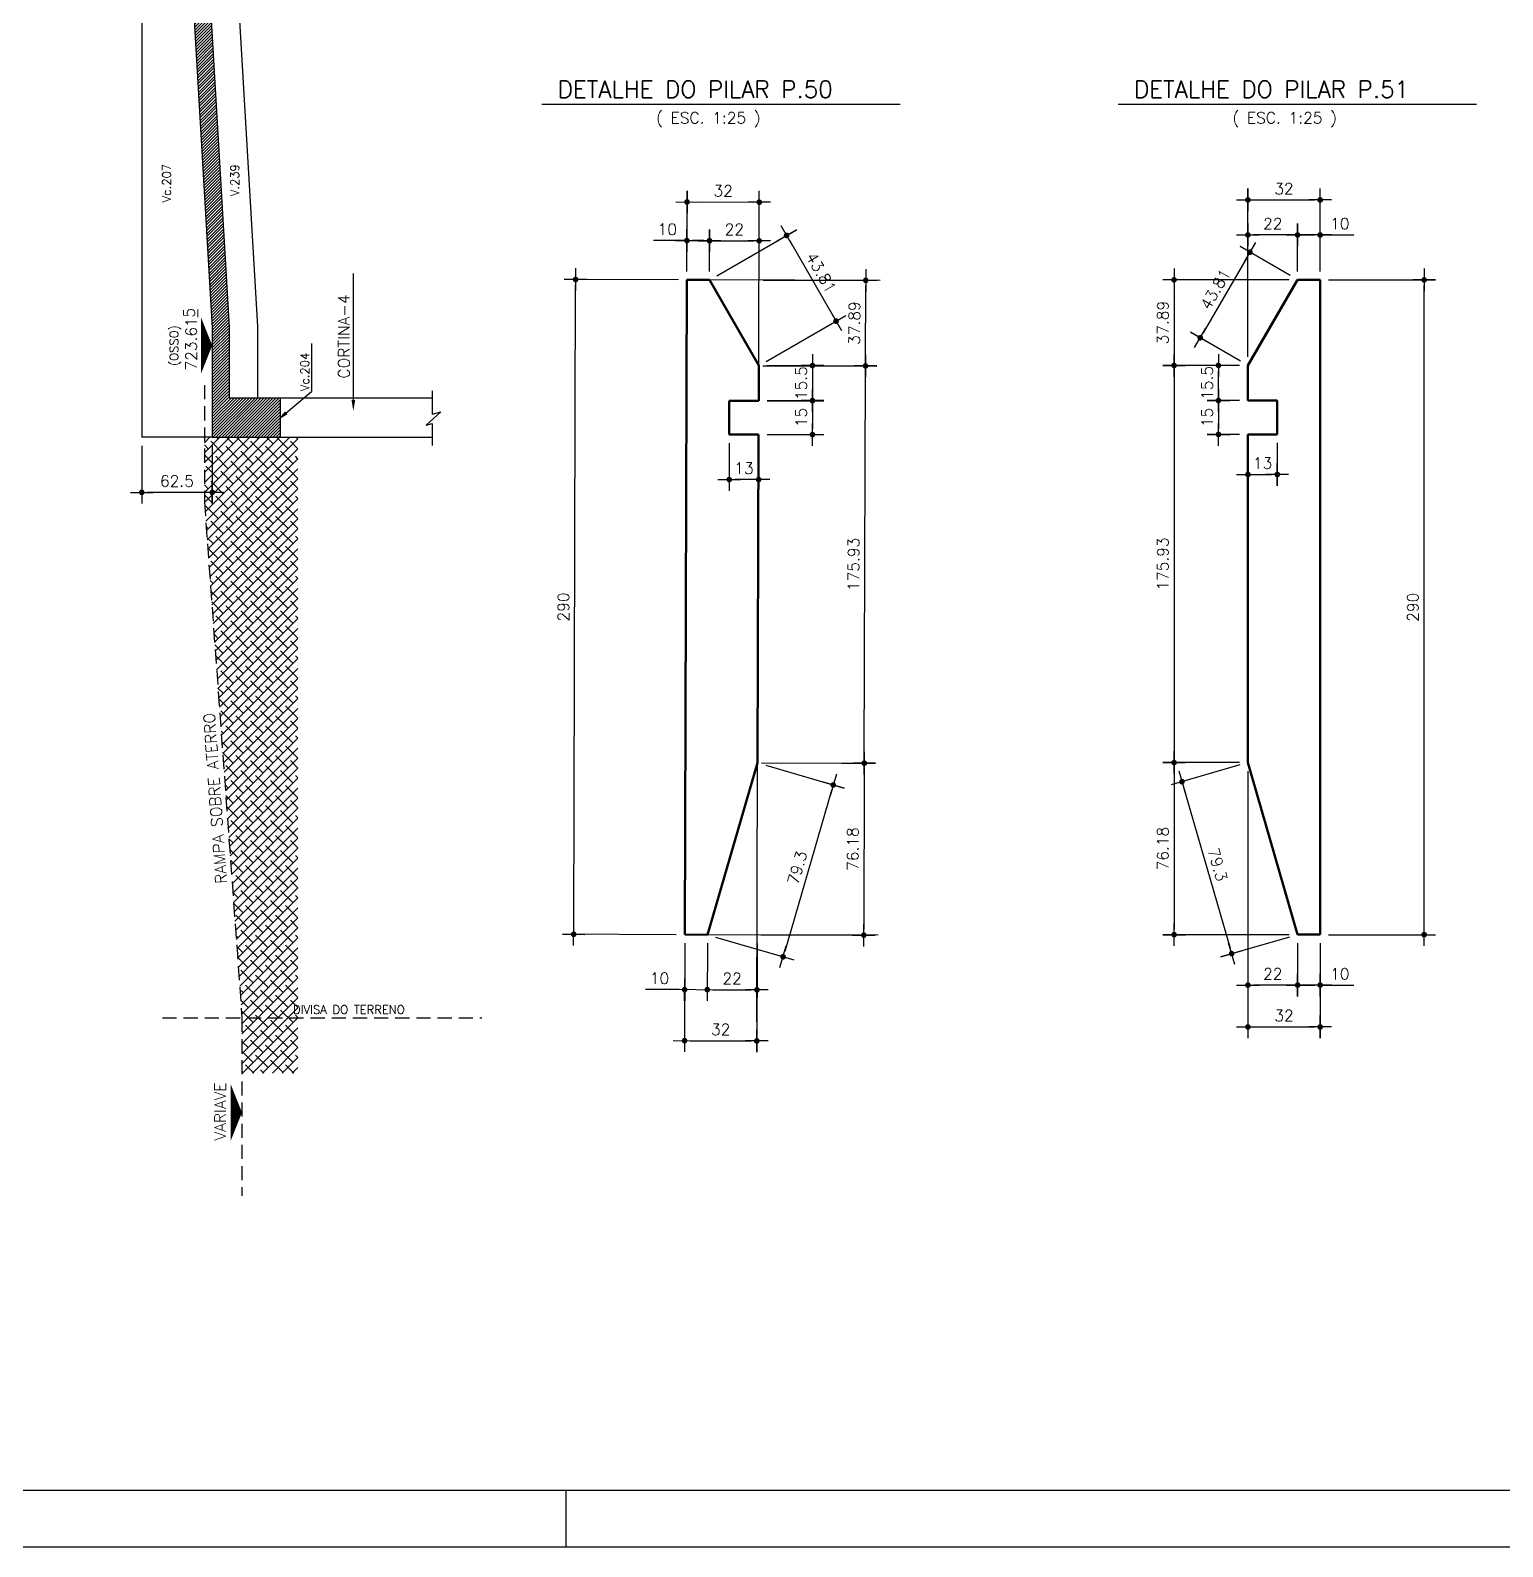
# Model space of a CAD drawing. Header units: inches. Extents: x 0 to 5940, y 0 to 4205.
# Drawn here: x 3616 to 4920, y 0 to 1343 of the extents above; entities that cross this region are included whole.
import ezdxf
from ezdxf.enums import TextEntityAlignment as Align

# ---------------------------------------------------------------- set-up
doc = ezdxf.new("R2010")
doc.units = ezdxf.units.IN
doc.header["$LTSCALE"] = 50
doc.header["$MEASUREMENT"] = 0
doc.linetypes.add('HIDDEN', pattern=[0.375, 0.25, -0.125])
for name, color, linetype in [('CORTES', 2, 'Continuous'), ('COTA', 6, 'Continuous'), ('FOLHA', 7, 'Continuous'), ('NIVEL', 3, 'Continuous'), ('P-N', 5, 'Continuous'), ('TEXTO', 3, 'Continuous')]:
    doc.layers.add(name, color=color, linetype=linetype)
doc.styles.add('ROMANS', font='romans.shx')
doc.dimstyles.new('COTA_25', dxfattribs={"dimscale": 5, "dimtxt": 2, "dimasz": 1, "dimexe": 2, "dimexo": 1.5, "dimgap": 1, "dimtad": 1, "dimlfac": 0.5, "dimzin": 12, "dimdsep": 46, "dimtxsty": 'ROMANS', "dimblk1": 'COTA', "dimblk2": 'COTA', "dimsah": 1, "dimcen": -4, "dimdle": 1.5, "dimclrd": 6, "dimclre": 6, "dimclrt": 3, "dimadec": 0, "dimazin": 0, "dimtfac": 1, "dimtofl": 0, "dimtmove": 0, "dimatfit": 3, "dimldrblk": 'COTA', "dimfxl": 1, "dimtolj": 1, "dimtzin": 12, "dimarcsym": 0})
doc.dimstyles.new('COTA_50', dxfattribs={"dimscale": 5, "dimtxt": 2, "dimasz": 1, "dimexe": 2, "dimexo": 1.5, "dimgap": 1, "dimtad": 1, "dimzin": 12, "dimdsep": 46, "dimtxsty": 'ROMANS', "dimblk1": 'COTA', "dimblk2": 'COTA', "dimsah": 1, "dimcen": -4, "dimdle": 1.5, "dimclrd": 6, "dimclre": 6, "dimclrt": 3, "dimadec": 0, "dimazin": 0, "dimtfac": 1, "dimtofl": 0, "dimtmove": 0, "dimatfit": 3, "dimldrblk": 'COTA', "dimfxl": 1, "dimtolj": 1, "dimtzin": 12, "dimarcsym": 0})

# ---------------------------------------------------------------- blocks, each defined once
blk = doc.blocks.new('COTA')
at = {"layer": 'COTA'}
for p, q in [((2, 0), (-2, 0)), ((0, -2), (0, 2))]:
    blk.add_line(p, q, dxfattribs=at)
at = {"layer": 'COTA', "const_width": 0.5}
blk.add_lwpolyline([(-0.25, 0, 1), (0.25, 0, 1)], format="xyb", close=True, dxfattribs=at)
blk = doc.blocks.new('*D329')
at = {"layer": 'COTA', "color": 6, "lineweight": -2, "transparency": 16777216}
for p, q in [((3714.2, 975.2), (3714.2, 923.9)), ((3776.7, 975.2), (3776.7, 923.9)), ((3771.7, 933.9), (3719.2, 933.9))]:
    blk.add_line(p, q, dxfattribs=at)
at = {"layer": 'Defpoints', "color": 0, "transparency": 16777216}
for p in [(3714.2, 982.7), (3776.7, 982.7), (3714.2, 933.9)]:
    blk.add_point(p, dxfattribs=at)
at = {"layer": 'COTA', "color": 6, "lineweight": -2, "transparency": 16777216, "xscale": 5, "yscale": 5, "zscale": 5, "rotation": 180}
blk.add_blockref('COTA', (3714.2, 933.9), dxfattribs=at)
at = {"layer": 'COTA', "color": 6, "lineweight": -2, "transparency": 16777216, "xscale": 5, "yscale": 5, "zscale": 5}
blk.add_blockref('COTA', (3776.7, 933.9), dxfattribs=at)
at = {"layer": 'COTA', "color": 3, "transparency": 16777216, "insert": (3745.4, 943.9), "char_height": 10, "attachment_point": 5, "style": 'ROMANS'}
blk.add_mtext('\\A1;62.5', dxfattribs=at)
blk = doc.blocks.new('*D375')
at = {"layer": 'COTA', "color": 6, "lineweight": -2, "transparency": 16777216}
for p, q in [((4197, 1129.6), (4197.2, 1201.1)), ((4261, 1129.4), (4261.2, 1200.9)), ((4202.2, 1191.1), (4256.2, 1190.9))]:
    blk.add_line(p, q, dxfattribs=at)
at = {"layer": 'Defpoints', "color": 0, "transparency": 16777216}
for p in [(4261.2, 1190.9), (4197, 1122.1), (4261, 1121.9)]:
    blk.add_point(p, dxfattribs=at)
at = {"layer": 'COTA', "color": 6, "lineweight": -2, "transparency": 16777216, "xscale": 5, "yscale": 5, "zscale": 5}
for p, rotation in [((4197.2, 1191.1), 179.8305630219513), ((4261.2, 1190.9), 359.8305630219512)]:
    blk.add_blockref('COTA', p, dxfattribs=dict(at, rotation=rotation))
at = {"layer": 'COTA', "color": 3, "transparency": 16777216, "insert": (4229.2, 1201), "char_height": 10, "attachment_point": 5, "rotation": 359.8306, "style": 'ROMANS'}
blk.add_mtext('\\A1;32', dxfattribs=at)
blk = doc.blocks.new('*D376')
at = {"layer": 'COTA', "color": 6, "lineweight": -2, "transparency": 16777216}
for p, q in [((4197.1, 1156.9), (4167.4, 1157)), ((4197, 1129.6), (4197.1, 1166.9)), ((4212.1, 1156.9), (4202.1, 1156.9)), ((4217, 1129.6), (4217.1, 1166.8))]:
    blk.add_line(p, q, dxfattribs=at)
at = {"layer": 'Defpoints', "color": 0, "transparency": 16777216}
for p in [(4197.1, 1156.9), (4197, 1122.1), (4217, 1122.1)]:
    blk.add_point(p, dxfattribs=at)
at = {"layer": 'COTA', "color": 6, "lineweight": -2, "transparency": 16777216, "xscale": 5, "yscale": 5, "zscale": 5}
for p, rotation in [((4197.1, 1156.9), 179.8305630219509), ((4217.1, 1156.8), 359.8305630219509)]:
    blk.add_blockref('COTA', p, dxfattribs=dict(at, rotation=rotation))
at = {"layer": 'COTA', "color": 3, "transparency": 16777216, "insert": (4179.7, 1166.9), "char_height": 10, "attachment_point": 5, "rotation": 359.8306, "style": 'ROMANS'}
blk.add_mtext('\\A1;10', dxfattribs=at)
blk = doc.blocks.new('*D377')
at = {"layer": 'COTA', "color": 6, "lineweight": -2, "transparency": 16777216}
for p, q in [((4217, 1151.4), (4217.1, 1166.8)), ((4222.1, 1156.8), (4256.1, 1156.7)), ((4261, 1151.3), (4261.1, 1166.7))]:
    blk.add_line(p, q, dxfattribs=at)
at = {"layer": 'Defpoints', "color": 0, "transparency": 16777216}
for p in [(4261.1, 1156.7), (4217, 1143.9), (4261, 1143.8)]:
    blk.add_point(p, dxfattribs=at)
at = {"layer": 'COTA', "color": 6, "lineweight": -2, "transparency": 16777216, "xscale": 5, "yscale": 5, "zscale": 5}
for p, rotation in [((4217.1, 1156.8), 179.8305630219514), ((4261.1, 1156.7), 359.8305630219514)]:
    blk.add_blockref('COTA', p, dxfattribs=dict(at, rotation=rotation))
at = {"layer": 'COTA', "color": 3, "transparency": 16777216, "insert": (4239.1, 1166.8), "char_height": 10, "attachment_point": 5, "rotation": 359.8306, "style": 'ROMANS'}
blk.add_mtext('\\A1;22', dxfattribs=at)
blk = doc.blocks.new('*D378')
at = {"layer": 'COTA', "color": 6, "lineweight": -2, "transparency": 16777216}
for p, q in [((4195.2, 534.6), (4194.9, 438.2)), ((4259.2, 534.4), (4258.9, 438)), ((4200, 448.2), (4254, 448))]:
    blk.add_line(p, q, dxfattribs=at)
at = {"layer": 'Defpoints', "color": 0, "transparency": 16777216}
for p in [(4195.2, 542.1), (4259.2, 541.9), (4259, 448)]:
    blk.add_point(p, dxfattribs=at)
at = {"layer": 'COTA', "color": 6, "lineweight": -2, "transparency": 16777216, "xscale": 5, "yscale": 5, "zscale": 5}
for p, rotation in [((4195, 448.2), 179.8305630219519), ((4259, 448), 359.8305630219519)]:
    blk.add_blockref('COTA', p, dxfattribs=dict(at, rotation=rotation))
at = {"layer": 'COTA', "color": 3, "transparency": 16777216, "insert": (4227, 458.1), "char_height": 10, "attachment_point": 5, "rotation": 359.8306, "style": 'ROMANS'}
blk.add_mtext('\\A1;32', dxfattribs=at)
blk = doc.blocks.new('*D379')
at = {"layer": 'COTA', "color": 6, "lineweight": -2, "transparency": 16777216}
for p, q in [((4195.2, 534.6), (4195.1, 483.4)), ((4215.2, 534.6), (4215.1, 483.4)), ((4190.1, 493.4), (4160.4, 493.5)), ((4220.1, 493.3), (4225.1, 493.3))]:
    blk.add_line(p, q, dxfattribs=at)
at = {"layer": 'Defpoints', "color": 0, "transparency": 16777216}
for p in [(4195.2, 542.1), (4215.2, 542.1), (4195.1, 493.4)]:
    blk.add_point(p, dxfattribs=at)
at = {"layer": 'COTA', "color": 6, "lineweight": -2, "transparency": 16777216, "xscale": 5, "yscale": 5, "zscale": 5}
for p, rotation in [((4195.1, 493.4), 359.8305630219518), ((4215.1, 493.4), 179.8305630219518)]:
    blk.add_blockref('COTA', p, dxfattribs=dict(at, rotation=rotation))
at = {"layer": 'COTA', "color": 3, "transparency": 16777216, "insert": (4172.8, 503.5), "char_height": 10, "attachment_point": 5, "rotation": 359.8306, "style": 'ROMANS'}
blk.add_mtext('\\A1;10', dxfattribs=at)
blk = doc.blocks.new('*D380')
at = {"layer": 'COTA', "color": 6, "lineweight": -2, "transparency": 16777216}
for p, q in [((4215.1, 498.9), (4215.1, 483.4)), ((4259.1, 498.8), (4259.1, 483.2)), ((4220.1, 493.3), (4254.1, 493.2))]:
    blk.add_line(p, q, dxfattribs=at)
at = {"layer": 'Defpoints', "color": 0, "transparency": 16777216}
for p in [(4215.1, 506.4), (4259.1, 506.3), (4259.1, 493.2)]:
    blk.add_point(p, dxfattribs=at)
at = {"layer": 'COTA', "color": 6, "lineweight": -2, "transparency": 16777216, "xscale": 5, "yscale": 5, "zscale": 5}
for p, rotation in [((4215.1, 493.4), 179.8305630219519), ((4259.1, 493.2), 359.8305630219519)]:
    blk.add_blockref('COTA', p, dxfattribs=dict(at, rotation=rotation))
at = {"layer": 'COTA', "color": 3, "transparency": 16777216, "insert": (4237.1, 503.3), "char_height": 10, "attachment_point": 5, "rotation": 359.8306, "style": 'ROMANS'}
blk.add_mtext('\\A1;22', dxfattribs=at)
blk = doc.blocks.new('*D381')
at = {"layer": 'COTA', "color": 6, "lineweight": -2, "transparency": 16777216}
for p, q in [((4189.5, 1122.1), (4088.5, 1122.4)), ((4096.8, 547.4), (4098.5, 1117.4)), ((4187.7, 542.1), (4086.8, 542.4))]:
    blk.add_line(p, q, dxfattribs=at)
at = {"layer": 'Defpoints', "color": 0, "transparency": 16777216}
for p in [(4098.5, 1122.4), (4197, 1122.1), (4195.2, 542.1)]:
    blk.add_point(p, dxfattribs=at)
at = {"layer": 'COTA', "color": 6, "lineweight": -2, "transparency": 16777216, "xscale": 5, "yscale": 5, "zscale": 5}
for p, rotation in [((4098.5, 1122.4), 89.8305630219591), ((4096.8, 542.4), 269.8305630219591)]:
    blk.add_blockref('COTA', p, dxfattribs=dict(at, rotation=rotation))
at = {"layer": 'COTA', "color": 3, "transparency": 16777216, "insert": (4087.7, 832.4), "char_height": 10, "attachment_point": 5, "rotation": 89.8306, "style": 'ROMANS'}
blk.add_mtext('\\A1;290', dxfattribs=at)
blk = doc.blocks.new('*D382')
at = {"layer": 'COTA', "color": 6, "lineweight": -2, "transparency": 16777216}
for p, q in [((4264.5, 1121.9), (4365.5, 1121.7)), ((4355.3, 1050.9), (4355.5, 1116.7)), ((4264.3, 1046.1), (4365.3, 1045.9))]:
    blk.add_line(p, q, dxfattribs=at)
at = {"layer": 'Defpoints', "color": 0, "transparency": 16777216}
for p in [(4257, 1121.9), (4355.5, 1121.7), (4256.8, 1046.2)]:
    blk.add_point(p, dxfattribs=at)
at = {"layer": 'COTA', "color": 6, "lineweight": -2, "transparency": 16777216, "xscale": 5, "yscale": 5, "zscale": 5}
for p, rotation in [((4355.5, 1121.7), 89.8459902828827), ((4355.3, 1045.9), 269.8459902828827)]:
    blk.add_blockref('COTA', p, dxfattribs=dict(at, rotation=rotation))
at = {"layer": 'COTA', "color": 3, "transparency": 16777216, "insert": (4345.4, 1083.8), "char_height": 10, "attachment_point": 5, "rotation": 89.846, "style": 'ROMANS'}
blk.add_mtext('\\A1;37.89', dxfattribs=at)
blk = doc.blocks.new('*D383')
at = {"layer": 'COTA', "color": 6, "lineweight": -2, "transparency": 16777216}
for p, q in [((4263.2, 694.3), (4364.2, 694)), ((4354.2, 689), (4353.8, 546.7)), ((4262.7, 541.9), (4363.8, 541.7))]:
    blk.add_line(p, q, dxfattribs=at)
at = {"layer": 'Defpoints', "color": 0, "transparency": 16777216}
for p in [(4255.7, 694.3), (4255.2, 541.9), (4353.8, 541.7)]:
    blk.add_point(p, dxfattribs=at)
at = {"layer": 'COTA', "color": 6, "lineweight": -2, "transparency": 16777216, "xscale": 5, "yscale": 5, "zscale": 5}
for p, rotation in [((4354.2, 694), 89.8459542832328), ((4353.8, 541.7), 269.8459542832328)]:
    blk.add_blockref('COTA', p, dxfattribs=dict(at, rotation=rotation))
at = {"layer": 'COTA', "color": 3, "transparency": 16777216, "insert": (4344, 617.9), "char_height": 10, "attachment_point": 5, "rotation": 89.846, "style": 'ROMANS'}
blk.add_mtext('\\A1;76.18', dxfattribs=at)
blk = doc.blocks.new('*D384')
at = {"layer": 'COTA', "color": 6, "lineweight": -2, "transparency": 16777216}
for p, q in [((4335.5, 1045.9), (4365.3, 1045.8)), ((4354.2, 699), (4355.3, 1040.9)), ((4334.4, 694.1), (4364.2, 694))]:
    blk.add_line(p, q, dxfattribs=at)
at = {"layer": 'Defpoints', "color": 0, "transparency": 16777216}
for p in [(4328, 1046), (4355.3, 1045.9), (4326.9, 694.1)]:
    blk.add_point(p, dxfattribs=at)
at = {"layer": 'COTA', "color": 6, "lineweight": -2, "transparency": 16777216, "xscale": 5, "yscale": 5, "zscale": 5}
for p, rotation in [((4355.3, 1045.9), 89.8235035038886), ((4354.2, 694), 269.8235035038886)]:
    blk.add_blockref('COTA', p, dxfattribs=dict(at, rotation=rotation))
at = {"layer": 'COTA', "color": 3, "transparency": 16777216, "insert": (4344.7, 870), "char_height": 10, "attachment_point": 5, "rotation": 89.8235, "style": 'ROMANS'}
blk.add_mtext('\\A1;175.93', dxfattribs=at)
blk = doc.blocks.new('*D385')
at = {"layer": 'COTA', "color": 6, "lineweight": -2, "transparency": 16777216}
for p, q in [((4223.5, 1125.8), (4294.1, 1166.5)), ((4287.9, 1157.2), (4326.7, 1090)), ((4267.2, 1049.9), (4337.9, 1090.6))]:
    blk.add_line(p, q, dxfattribs=at)
at = {"layer": 'Defpoints', "color": 0, "transparency": 16777216}
for p in [(4217, 1122.1), (4329.2, 1085.6), (4260.7, 1046.2)]:
    blk.add_point(p, dxfattribs=at)
at = {"layer": 'COTA', "color": 6, "lineweight": -2, "transparency": 16777216, "xscale": 5, "yscale": 5, "zscale": 5}
for p, rotation in [((4285.4, 1161.5), 119.971820822514), ((4329.2, 1085.6), 299.971820822514)]:
    blk.add_blockref('COTA', p, dxfattribs=dict(at, rotation=rotation))
at = {"layer": 'COTA', "color": 3, "transparency": 16777216, "insert": (4316, 1128.6), "char_height": 10, "attachment_point": 5, "rotation": 299.9718, "style": 'ROMANS'}
blk.add_mtext('\\A1;43.81', dxfattribs=at)
blk = doc.blocks.new('*D386')
at = {"layer": 'COTA', "color": 6, "lineweight": -2, "transparency": 16777216}
for p, q in [((4266.9, 692.2), (4336.3, 671.9)), ((4325.3, 669.9), (4283.7, 527.3)), ((4222.4, 540), (4291.9, 519.7))]:
    blk.add_line(p, q, dxfattribs=at)
at = {"layer": 'Defpoints', "color": 0, "transparency": 16777216}
for p in [(4259.7, 694.3), (4215.2, 542.1), (4282.3, 522.5)]:
    blk.add_point(p, dxfattribs=at)
at = {"layer": 'COTA', "color": 6, "lineweight": -2, "transparency": 16777216, "xscale": 5, "yscale": 5, "zscale": 5}
for p, rotation in [((4326.7, 674.7), 73.72339028964137), ((4282.3, 522.5), 253.7233902896414)]:
    blk.add_blockref('COTA', p, dxfattribs=dict(at, rotation=rotation))
at = {"layer": 'COTA', "color": 3, "transparency": 16777216, "insert": (4294.9, 601.4), "char_height": 10, "attachment_point": 5, "rotation": 73.7234, "style": 'ROMANS'}
blk.add_mtext('\\A1;79.3', dxfattribs=at)
blk = doc.blocks.new('*D387')
at = {"layer": 'COTA', "color": 6, "lineweight": -2, "transparency": 16777216}
for p, q in [((4234.6, 977.6), (4234.6, 935.2)), ((4260.6, 977.5), (4260.6, 935.2)), ((4255.6, 945.2), (4239.6, 945.2))]:
    blk.add_line(p, q, dxfattribs=at)
at = {"layer": 'Defpoints', "color": 0, "transparency": 16777216}
for p in [(4234.6, 985.1), (4260.6, 985), (4234.6, 945.2)]:
    blk.add_point(p, dxfattribs=at)
at = {"layer": 'COTA', "color": 6, "lineweight": -2, "transparency": 16777216, "xscale": 5, "yscale": 5, "zscale": 5, "rotation": 180}
blk.add_blockref('COTA', (4234.6, 945.2), dxfattribs=at)
at = {"layer": 'COTA', "color": 6, "lineweight": -2, "transparency": 16777216, "xscale": 5, "yscale": 5, "zscale": 5}
blk.add_blockref('COTA', (4260.6, 945.2), dxfattribs=at)
at = {"layer": 'COTA', "color": 3, "transparency": 16777216, "insert": (4247.6, 955.2), "char_height": 10, "attachment_point": 5, "style": 'ROMANS'}
blk.add_mtext('\\A1;13', dxfattribs=at)
blk = doc.blocks.new('*D388')
at = {"layer": 'COTA', "color": 6, "lineweight": -2, "transparency": 16777216}
for p, q in [((4268.2, 1046.2), (4318.3, 1046.2)), ((4308.3, 1041.2), (4308.3, 1020.1)), ((4268.1, 1015.1), (4318.3, 1015.1))]:
    blk.add_line(p, q, dxfattribs=at)
at = {"layer": 'Defpoints', "color": 0, "transparency": 16777216}
for p in [(4260.7, 1046.2), (4260.6, 1015.1), (4308.3, 1015.1)]:
    blk.add_point(p, dxfattribs=at)
at = {"layer": 'COTA', "color": 6, "lineweight": -2, "transparency": 16777216, "xscale": 5, "yscale": 5, "zscale": 5}
for p, rotation in [((4308.3, 1046.2), 90), ((4308.3, 1015.1), 270)]:
    blk.add_blockref('COTA', p, dxfattribs=dict(at, rotation=rotation))
at = {"layer": 'COTA', "color": 3, "transparency": 16777216, "insert": (4298.3, 1030.6), "char_height": 10, "attachment_point": 5, "rotation": 90, "style": 'ROMANS'}
blk.add_mtext('\\A1;15.5', dxfattribs=at)
blk = doc.blocks.new('*D389')
at = {"layer": 'COTA', "color": 6, "lineweight": -2, "transparency": 16777216}
for p, q in [((4268.1, 1015.2), (4318.3, 1015.2)), ((4308.3, 1010.2), (4308.3, 990.1)), ((4268.1, 985.1), (4318.3, 985.1))]:
    blk.add_line(p, q, dxfattribs=at)
at = {"layer": 'Defpoints', "color": 0, "transparency": 16777216}
for p in [(4260.6, 1015.2), (4260.6, 985.1), (4308.3, 985.1)]:
    blk.add_point(p, dxfattribs=at)
at = {"layer": 'COTA', "color": 6, "lineweight": -2, "transparency": 16777216, "xscale": 5, "yscale": 5, "zscale": 5}
for p, rotation in [((4308.3, 1015.2), 90), ((4308.3, 985.1), 270)]:
    blk.add_blockref('COTA', p, dxfattribs=dict(at, rotation=rotation))
at = {"layer": 'COTA', "color": 3, "transparency": 16777216, "insert": (4298.3, 1000.2), "char_height": 10, "attachment_point": 5, "rotation": 90, "style": 'ROMANS'}
blk.add_mtext('\\A1;15', dxfattribs=at)
blk = doc.blocks.new('*D390')
at = {"layer": 'COTA', "color": 6, "lineweight": -2, "transparency": 16777216}
for p, q in [((4694, 1053.8), (4694, 1202.9)), ((4758, 1129.6), (4758, 1202.9)), ((4699, 1192.9), (4753, 1192.9))]:
    blk.add_line(p, q, dxfattribs=at)
at = {"layer": 'Defpoints', "color": 0, "transparency": 16777216}
for p in [(4758, 1192.9), (4758, 1122.1), (4694, 1046.3)]:
    blk.add_point(p, dxfattribs=at)
at = {"layer": 'COTA', "color": 6, "lineweight": -2, "transparency": 16777216, "xscale": 5, "yscale": 5, "zscale": 5, "rotation": 180}
blk.add_blockref('COTA', (4694, 1192.9), dxfattribs=at)
at = {"layer": 'COTA', "color": 6, "lineweight": -2, "transparency": 16777216, "xscale": 5, "yscale": 5, "zscale": 5}
blk.add_blockref('COTA', (4758, 1192.9), dxfattribs=at)
at = {"layer": 'COTA', "color": 3, "transparency": 16777216, "insert": (4726, 1202.9), "char_height": 10, "attachment_point": 5, "style": 'ROMANS'}
blk.add_mtext('\\A1;32', dxfattribs=at)
blk = doc.blocks.new('*D391')
at = {"layer": 'COTA', "color": 6, "lineweight": -2, "transparency": 16777216}
for p, q in [((4738, 1129.6), (4738, 1171.9)), ((4758, 1129.6), (4758, 1171.9)), ((4743, 1161.9), (4753, 1161.9)), ((4758, 1161.9), (4787.7, 1161.9))]:
    blk.add_line(p, q, dxfattribs=at)
at = {"layer": 'Defpoints', "color": 0, "transparency": 16777216}
for p in [(4758, 1161.9), (4738, 1122.1), (4758, 1122.1)]:
    blk.add_point(p, dxfattribs=at)
at = {"layer": 'COTA', "color": 6, "lineweight": -2, "transparency": 16777216, "xscale": 5, "yscale": 5, "zscale": 5, "rotation": 180}
blk.add_blockref('COTA', (4738, 1161.9), dxfattribs=at)
at = {"layer": 'COTA', "color": 6, "lineweight": -2, "transparency": 16777216, "xscale": 5, "yscale": 5, "zscale": 5}
blk.add_blockref('COTA', (4758, 1161.9), dxfattribs=at)
at = {"layer": 'COTA', "color": 3, "transparency": 16777216, "insert": (4775.4, 1171.9), "char_height": 10, "attachment_point": 5, "style": 'ROMANS'}
blk.add_mtext('\\A1;10', dxfattribs=at)
blk = doc.blocks.new('*D392')
at = {"layer": 'COTA', "color": 6, "lineweight": -2, "transparency": 16777216}
for p, q in [((4694, 1118.2), (4694, 1171.9)), ((4738, 1129.6), (4738, 1171.9)), ((4733, 1161.9), (4699, 1161.9))]:
    blk.add_line(p, q, dxfattribs=at)
at = {"layer": 'Defpoints', "color": 0, "transparency": 16777216}
for p in [(4694, 1161.9), (4738, 1122.1), (4694, 1110.7)]:
    blk.add_point(p, dxfattribs=at)
at = {"layer": 'COTA', "color": 6, "lineweight": -2, "transparency": 16777216, "xscale": 5, "yscale": 5, "zscale": 5, "rotation": 180}
blk.add_blockref('COTA', (4694, 1161.9), dxfattribs=at)
at = {"layer": 'COTA', "color": 6, "lineweight": -2, "transparency": 16777216, "xscale": 5, "yscale": 5, "zscale": 5}
blk.add_blockref('COTA', (4738, 1161.9), dxfattribs=at)
at = {"layer": 'COTA', "color": 3, "transparency": 16777216, "insert": (4716, 1171.9), "char_height": 10, "attachment_point": 5, "style": 'ROMANS'}
blk.add_mtext('\\A1;22', dxfattribs=at)
blk = doc.blocks.new('*D393')
at = {"layer": 'COTA', "color": 6, "lineweight": -2, "transparency": 16777216}
for p, q in [((4694, 687), (4694, 450.4)), ((4758, 534.6), (4758, 450.4)), ((4699, 460.4), (4753, 460.4))]:
    blk.add_line(p, q, dxfattribs=at)
at = {"layer": 'Defpoints', "color": 0, "transparency": 16777216}
for p in [(4694, 694.5), (4758, 542.1), (4758, 460.4)]:
    blk.add_point(p, dxfattribs=at)
at = {"layer": 'COTA', "color": 6, "lineweight": -2, "transparency": 16777216, "xscale": 5, "yscale": 5, "zscale": 5, "rotation": 180}
blk.add_blockref('COTA', (4694, 460.4), dxfattribs=at)
at = {"layer": 'COTA', "color": 6, "lineweight": -2, "transparency": 16777216, "xscale": 5, "yscale": 5, "zscale": 5}
blk.add_blockref('COTA', (4758, 460.4), dxfattribs=at)
at = {"layer": 'COTA', "color": 3, "transparency": 16777216, "insert": (4726, 470.4), "char_height": 10, "attachment_point": 5, "style": 'ROMANS'}
blk.add_mtext('\\A1;32', dxfattribs=at)
blk = doc.blocks.new('*D394')
at = {"layer": 'COTA', "color": 6, "lineweight": -2, "transparency": 16777216}
for p, q in [((4738, 534.6), (4738, 487.4)), ((4758, 534.6), (4758, 487.4)), ((4743, 497.4), (4753, 497.4)), ((4758, 497.4), (4787.7, 497.4))]:
    blk.add_line(p, q, dxfattribs=at)
at = {"layer": 'Defpoints', "color": 0, "transparency": 16777216}
for p in [(4738, 542.1), (4758, 542.1), (4758, 497.4)]:
    blk.add_point(p, dxfattribs=at)
at = {"layer": 'COTA', "color": 6, "lineweight": -2, "transparency": 16777216, "xscale": 5, "yscale": 5, "zscale": 5, "rotation": 180}
blk.add_blockref('COTA', (4738, 497.4), dxfattribs=at)
at = {"layer": 'COTA', "color": 6, "lineweight": -2, "transparency": 16777216, "xscale": 5, "yscale": 5, "zscale": 5}
blk.add_blockref('COTA', (4758, 497.4), dxfattribs=at)
at = {"layer": 'COTA', "color": 3, "transparency": 16777216, "insert": (4775.4, 507.4), "char_height": 10, "attachment_point": 5, "style": 'ROMANS'}
blk.add_mtext('\\A1;10', dxfattribs=at)
blk = doc.blocks.new('*D395')
at = {"layer": 'COTA', "color": 6, "lineweight": -2, "transparency": 16777216}
for p, q in [((4694, 561.2), (4694, 487.4)), ((4738, 534.6), (4738, 487.4)), ((4733, 497.4), (4699, 497.4))]:
    blk.add_line(p, q, dxfattribs=at)
at = {"layer": 'Defpoints', "color": 0, "transparency": 16777216}
for p in [(4694, 568.7), (4738, 542.1), (4694, 497.4)]:
    blk.add_point(p, dxfattribs=at)
at = {"layer": 'COTA', "color": 6, "lineweight": -2, "transparency": 16777216, "xscale": 5, "yscale": 5, "zscale": 5, "rotation": 180}
blk.add_blockref('COTA', (4694, 497.4), dxfattribs=at)
at = {"layer": 'COTA', "color": 6, "lineweight": -2, "transparency": 16777216, "xscale": 5, "yscale": 5, "zscale": 5}
blk.add_blockref('COTA', (4738, 497.4), dxfattribs=at)
at = {"layer": 'COTA', "color": 3, "transparency": 16777216, "insert": (4716, 507.4), "char_height": 10, "attachment_point": 5, "style": 'ROMANS'}
blk.add_mtext('\\A1;22', dxfattribs=at)
blk = doc.blocks.new('*D396')
at = {"layer": 'COTA', "color": 6, "lineweight": -2, "transparency": 16777216}
for p, q in [((4765.5, 1122.1), (4860.1, 1122.1)), ((4850.1, 547.1), (4850.1, 1117.1)), ((4765.5, 542.1), (4860.1, 542.1))]:
    blk.add_line(p, q, dxfattribs=at)
at = {"layer": 'Defpoints', "color": 0, "transparency": 16777216}
for p in [(4758, 1122.1), (4850.1, 1122.1), (4758, 542.1)]:
    blk.add_point(p, dxfattribs=at)
at = {"layer": 'COTA', "color": 6, "lineweight": -2, "transparency": 16777216, "xscale": 5, "yscale": 5, "zscale": 5}
for p, rotation in [((4850.1, 1122.1), 90), ((4850.1, 542.1), 270)]:
    blk.add_blockref('COTA', p, dxfattribs=dict(at, rotation=rotation))
at = {"layer": 'COTA', "color": 3, "transparency": 16777216, "insert": (4840.1, 832.1), "char_height": 10, "attachment_point": 5, "rotation": 90, "style": 'ROMANS'}
blk.add_mtext('\\A1;290', dxfattribs=at)
blk = doc.blocks.new('*D397')
at = {"layer": 'COTA', "color": 6, "lineweight": -2, "transparency": 16777216}
for p, q in [((4730.5, 1122.1), (4618.6, 1122.1)), ((4628.6, 1117.1), (4628.6, 1051.3)), ((4686.5, 1046.3), (4618.6, 1046.3))]:
    blk.add_line(p, q, dxfattribs=at)
at = {"layer": 'Defpoints', "color": 0, "transparency": 16777216}
for p in [(4738, 1122.1), (4628.6, 1046.3), (4694, 1046.3)]:
    blk.add_point(p, dxfattribs=at)
at = {"layer": 'COTA', "color": 6, "lineweight": -2, "transparency": 16777216, "xscale": 5, "yscale": 5, "zscale": 5}
for p, rotation in [((4628.6, 1122.1), 90), ((4628.6, 1046.3), 270)]:
    blk.add_blockref('COTA', p, dxfattribs=dict(at, rotation=rotation))
at = {"layer": 'COTA', "color": 3, "transparency": 16777216, "insert": (4618.6, 1084.2), "char_height": 10, "attachment_point": 5, "rotation": 90, "style": 'ROMANS'}
blk.add_mtext('\\A1;37.89', dxfattribs=at)
blk = doc.blocks.new('*D398')
at = {"layer": 'COTA', "color": 6, "lineweight": -2, "transparency": 16777216}
for p, q in [((4686.5, 1046.3), (4618.6, 1046.3)), ((4628.6, 1041.3), (4628.6, 699.5)), ((4686.5, 694.5), (4618.6, 694.5))]:
    blk.add_line(p, q, dxfattribs=at)
at = {"layer": 'Defpoints', "color": 0, "transparency": 16777216}
for p in [(4694, 1046.3), (4628.6, 694.5), (4694, 694.5)]:
    blk.add_point(p, dxfattribs=at)
at = {"layer": 'COTA', "color": 6, "lineweight": -2, "transparency": 16777216, "xscale": 5, "yscale": 5, "zscale": 5}
for p, rotation in [((4628.6, 1046.3), 90), ((4628.6, 694.5), 270)]:
    blk.add_blockref('COTA', p, dxfattribs=dict(at, rotation=rotation))
at = {"layer": 'COTA', "color": 3, "transparency": 16777216, "insert": (4618.6, 870.4), "char_height": 10, "attachment_point": 5, "rotation": 90, "style": 'ROMANS'}
blk.add_mtext('\\A1;175.93', dxfattribs=at)
blk = doc.blocks.new('*D399')
at = {"layer": 'COTA', "color": 6, "lineweight": -2, "transparency": 16777216}
for p, q in [((4686.5, 694.5), (4618.6, 694.5)), ((4628.6, 689.5), (4628.6, 547.1)), ((4730.5, 542.1), (4618.6, 542.1))]:
    blk.add_line(p, q, dxfattribs=at)
at = {"layer": 'Defpoints', "color": 0, "transparency": 16777216}
for p in [(4694, 694.5), (4628.6, 542.1), (4738, 542.1)]:
    blk.add_point(p, dxfattribs=at)
at = {"layer": 'COTA', "color": 6, "lineweight": -2, "transparency": 16777216, "xscale": 5, "yscale": 5, "zscale": 5}
for p, rotation in [((4628.6, 694.5), 90), ((4628.6, 542.1), 270)]:
    blk.add_blockref('COTA', p, dxfattribs=dict(at, rotation=rotation))
at = {"layer": 'COTA', "color": 3, "transparency": 16777216, "insert": (4618.6, 618.3), "char_height": 10, "attachment_point": 5, "rotation": 90, "style": 'ROMANS'}
blk.add_mtext('\\A1;76.18', dxfattribs=at)
blk = doc.blocks.new('*D400')
at = {"layer": 'COTA', "color": 6, "lineweight": -2, "transparency": 16777216}
for p, q in [((4693.3, 1142.3), (4654.3, 1075.2)), ((4731.5, 1125.9), (4687.2, 1151.6)), ((4687.5, 1050.1), (4643.2, 1075.9))]:
    blk.add_line(p, q, dxfattribs=at)
at = {"layer": 'Defpoints', "color": 0, "transparency": 16777216}
for p in [(4738, 1122.1), (4651.8, 1070.8), (4694, 1046.3)]:
    blk.add_point(p, dxfattribs=at)
at = {"layer": 'COTA', "color": 6, "lineweight": -2, "transparency": 16777216, "xscale": 5, "yscale": 5, "zscale": 5}
for p, rotation in [((4695.8, 1146.6), 59.85874219955866), ((4651.8, 1070.8), 239.8587421995587)]:
    blk.add_blockref('COTA', p, dxfattribs=dict(at, rotation=rotation))
at = {"layer": 'COTA', "color": 3, "transparency": 16777216, "insert": (4665.2, 1113.8), "char_height": 10, "attachment_point": 5, "rotation": 59.8587, "style": 'ROMANS'}
blk.add_mtext('\\A1;43.81', dxfattribs=at)
blk = doc.blocks.new('*D401')
at = {"layer": 'COTA', "color": 6, "lineweight": -2, "transparency": 16777216}
for p, q in [((4686.8, 692.4), (4626, 674.8)), ((4637, 672.8), (4678.2, 530.1)), ((4730.8, 540), (4670, 522.5))]:
    blk.add_line(p, q, dxfattribs=at)
at = {"layer": 'Defpoints', "color": 0, "transparency": 16777216}
for p in [(4694, 694.5), (4738, 542.1), (4679.6, 525.3)]:
    blk.add_point(p, dxfattribs=at)
at = {"layer": 'COTA', "color": 6, "lineweight": -2, "transparency": 16777216, "xscale": 5, "yscale": 5, "zscale": 5}
for p, rotation in [((4635.6, 677.6), 106.1071727323098), ((4679.6, 525.3), 286.1071727323098)]:
    blk.add_blockref('COTA', p, dxfattribs=dict(at, rotation=rotation))
at = {"layer": 'COTA', "color": 3, "transparency": 16777216, "insert": (4667.2, 604.2), "char_height": 10, "attachment_point": 5, "rotation": 286.1072, "style": 'ROMANS'}
blk.add_mtext('\\A1;79.3', dxfattribs=at)
blk = doc.blocks.new('*D402')
at = {"layer": 'COTA', "color": 6, "lineweight": -2, "transparency": 16777216}
for p, q in [((4686.5, 1046.3), (4657.9, 1046.3)), ((4667.9, 1020.2), (4667.9, 1041.3)), ((4686.5, 1015.2), (4657.9, 1015.2))]:
    blk.add_line(p, q, dxfattribs=at)
at = {"layer": 'Defpoints', "color": 0, "transparency": 16777216}
for p in [(4667.9, 1046.3), (4694, 1046.3), (4694, 1015.2)]:
    blk.add_point(p, dxfattribs=at)
at = {"layer": 'COTA', "color": 6, "lineweight": -2, "transparency": 16777216, "xscale": 5, "yscale": 5, "zscale": 5}
for p, rotation in [((4667.9, 1046.3), 90), ((4667.9, 1015.2), 270)]:
    blk.add_blockref('COTA', p, dxfattribs=dict(at, rotation=rotation))
at = {"layer": 'COTA', "color": 3, "transparency": 16777216, "insert": (4657.9, 1030.8), "char_height": 10, "attachment_point": 5, "rotation": 90, "style": 'ROMANS'}
blk.add_mtext('\\A1;15.5', dxfattribs=at)
blk = doc.blocks.new('*D403')
at = {"layer": 'COTA', "color": 6, "lineweight": -2, "transparency": 16777216}
for p, q in [((4686.5, 1015.2), (4657.9, 1015.2)), ((4667.9, 1010.2), (4667.9, 990.2)), ((4686.5, 985.2), (4657.9, 985.2))]:
    blk.add_line(p, q, dxfattribs=at)
at = {"layer": 'Defpoints', "color": 0, "transparency": 16777216}
for p in [(4694, 1015.2), (4667.9, 985.2), (4694, 985.2)]:
    blk.add_point(p, dxfattribs=at)
at = {"layer": 'COTA', "color": 6, "lineweight": -2, "transparency": 16777216, "xscale": 5, "yscale": 5, "zscale": 5}
for p, rotation in [((4667.9, 1015.2), 90), ((4667.9, 985.2), 270)]:
    blk.add_blockref('COTA', p, dxfattribs=dict(at, rotation=rotation))
at = {"layer": 'COTA', "color": 3, "transparency": 16777216, "insert": (4657.9, 1000.2), "char_height": 10, "attachment_point": 5, "rotation": 90, "style": 'ROMANS'}
blk.add_mtext('\\A1;15', dxfattribs=at)
blk = doc.blocks.new('*D404')
at = {"layer": 'COTA', "color": 6, "lineweight": -2, "transparency": 16777216}
for p, q in [((4694, 977.7), (4694, 939.7)), ((4720, 977.7), (4720, 939.7)), ((4699, 949.7), (4715, 949.7))]:
    blk.add_line(p, q, dxfattribs=at)
at = {"layer": 'Defpoints', "color": 0, "transparency": 16777216}
for p in [(4694, 985.2), (4720, 985.2), (4720, 949.7)]:
    blk.add_point(p, dxfattribs=at)
at = {"layer": 'COTA', "color": 6, "lineweight": -2, "transparency": 16777216, "xscale": 5, "yscale": 5, "zscale": 5, "rotation": 180}
blk.add_blockref('COTA', (4694, 949.7), dxfattribs=at)
at = {"layer": 'COTA', "color": 6, "lineweight": -2, "transparency": 16777216, "xscale": 5, "yscale": 5, "zscale": 5}
blk.add_blockref('COTA', (4720, 949.7), dxfattribs=at)
at = {"layer": 'COTA', "color": 3, "transparency": 16777216, "insert": (4707, 959.7), "char_height": 10, "attachment_point": 5, "style": 'ROMANS'}
blk.add_mtext('\\A1;13', dxfattribs=at)

msp = doc.modelspace()

# ---------------------------------------------------------------- hatches: boundary and pattern name
at = {"layer": 'CORTES'}
h = msp.add_hatch(dxfattribs=at)
h.set_pattern_fill('ANSI31', color=252, scale=15)
h.set_pattern_definition([(45, (-4340.959, 9121.8574), (-1.3258252, 1.3258252), [])])
h.paths.add_polyline_path([(3729.174, 1955.207), (3764.174, 1955.207), (3764.174, 1974.207), (3719.174, 1974.207), (3719.174, 2049.207), (3764.174, 2049.207), (3764.174, 2099.207), (3719.174, 2099.207), (3719.174, 2208.207), (3704.174, 2208.207), (3704.174, 1955.207), (3714.174, 1955.207), (3714.174, 1629.207), (3756.674, 1629.207), (3756.674, 1418.673), (3776.674, 1079.707), (3776.674, 982.707), (3836.674, 982.707), (3836.674, 1017.707), (3791.674, 1017.707), (3791.674, 1080.149), (3771.7, 1418.673), (3796.674, 1418.673), (3796.674, 1437.673), (3768.674, 1437.673), (3768.674, 1629.207), (3796.674, 1629.207), (3796.674, 1648.207), (3729.174, 1648.207)])
h = msp.add_hatch(dxfattribs=at)
h.set_pattern_fill('ANSI38', color=253, scale=50)
h.set_pattern_definition([(45, (-4340.959, 9121.8574), (-4.4194174, 4.4194174), []), (135, (-4340.959, 9121.8574), (-13.258252, 4.4194174), [15.625, -9.375])])
h.paths.add_polyline_path([(3852.541, 982.707), (3836.674, 982.707), (3776.674, 982.707), (3769.674, 982.707), (3769.674, 925.707), (3802.98, 468.416), (3802.98, 419.357), (3852.541, 419.357)])

# ---------------------------------------------------------------- linework, layer by layer
at = {"layer": 'CORTES', "color": 8}
for p, q in [((3714.174, 1629.207), (3714.174, 982.707)), ((3971.541, 1023.707), (3971.541, 1003.17)), ((3979.041, 1005.357), (3966.041, 993.357)), ((3966.041, 993.357), (3971.541, 994.897)), ((3971.541, 1003.17), (3979.041, 1005.357)), ((3971.541, 994.897), (3971.541, 975.357)), ((3776.674, 982.707), (3714.174, 982.707))]:
    msp.add_line(p, q, dxfattribs=at)
at = {"layer": 'CORTES', "color": 1}
for p, q in [((3756.674, 1418.673), (3776.674, 1079.707)), ((3771.7, 1418.673), (3791.674, 1080.149)), ((3776.674, 1079.707), (3776.674, 982.707)), ((3791.674, 1080.149), (3791.674, 1017.707)), ((3791.674, 1017.707), (3836.674, 1017.707)), ((3836.674, 1017.707), (3836.674, 982.707)), ((3776.674, 982.707), (3836.674, 982.707))]:
    msp.add_line(p, q, dxfattribs=at)
at = {"layer": 'CORTES'}
for p, q in [((3797.393, 1407.673), (3816.674, 1080.886)), ((3816.674, 1080.886), (3816.674, 1017.707)), ((3836.674, 1017.707), (3971.541, 1017.707)), ((3836.674, 982.707), (3971.541, 982.707))]:
    msp.add_line(p, q, dxfattribs=at)
at = {"layer": 'CORTES', "color": 1, "linetype": 'HIDDEN'}
for p, q in [((3769.674, 1028.857), (3769.674, 925.707)), ((3769.674, 925.707), (3802.98, 468.416)), ((3802.98, 468.416), (3802.98, 310.681))]:
    msp.add_line(p, q, dxfattribs=at)
at = {"layer": 'CORTES', "color": 4, "linetype": 'HIDDEN'}
msp.add_line((3732.48, 468.416), (4015.541, 468.416), dxfattribs=at)
at = {"layer": 'COTA'}
for p, q in [((4260.738, 1046.152), (4261.181, 1196.092)), ((4368.256, 1121.613), (4216.962, 1122.06)), ((4259.019, 464.907), (4259.698, 694.302)), ((4366.541, 541.615), (4215.247, 542.063))]:
    msp.add_line(p, q, dxfattribs=at)
at = {"layer": 'FOLHA', "color": 1}
msp.add_line((125, 50), (5895, 50), dxfattribs=at)
at = {"layer": 'FOLHA'}
msp.add_line((4090, 0), (4090, 50), dxfattribs=at)
msp.add_lwpolyline([(0, 4205), (0, 0), (5940, 0), (5940, 4205)], close=True, dxfattribs=at)
at = {"layer": 'NIVEL', "color": 1}
for points in [[(3776.674, 1063.981, 0, 50, 0), (3766.674, 1063.981, 50, 50, 0)], [(3802.98, 384.576, 0, 50, 0), (3792.98, 384.576, 50, 50, 0)]]:
    msp.add_lwpolyline(points, format="xyseb", dxfattribs=at)
at = {"layer": 'P-N', "color": 5, "linetype": 'Continuous', "lineweight": 50}
for p, q in [((4196.962, 1122.119), (4195.247, 542.122)), ((4216.962, 1122.06), (4196.962, 1122.119)), ((4260.738, 1046.152), (4216.962, 1122.06)), ((4694.031, 1046.341), (4738.031, 1122.119)), ((4738.031, 1122.119), (4758.031, 1122.119)), ((4758.031, 1122.119), (4758.031, 542.119)), ((4260.646, 1015.084), (4260.738, 1046.152)), ((4694.031, 1015.249), (4694.031, 1046.341)), ((4234.557, 985.084), (4234.646, 1015.084)), ((4260.646, 1015.084), (4234.646, 1015.084)), ((4720.031, 1015.249), (4694.031, 1015.249)), ((4720.031, 985.249), (4720.031, 1015.249)), ((4260.557, 985.084), (4234.557, 985.084)), ((4259.698, 694.302), (4260.557, 985.084)), ((4694.031, 694.489), (4694.031, 985.249)), ((4720.031, 985.249), (4694.031, 985.249)), ((4215.247, 542.063), (4259.698, 694.302)), ((4738.031, 542.119), (4694.031, 694.489)), ((4195.247, 542.122), (4215.247, 542.063)), ((4758.031, 542.119), (4738.031, 542.119))]:
    msp.add_line(p, q, dxfattribs=at)
at = {"layer": 'TEXTO', "color": 1}
for p, q in [((4068.643, 1277.739), (4385.914, 1277.739)), ((4579.143, 1277.739), (4896.414, 1277.739))]:
    msp.add_line(p, q, dxfattribs=at)
at = {"layer": 'TEXTO', "color": 8}
for p, q in [((3901.627, 1015.759), (3901.627, 1127.763)), ((3864.627, 1065.819), (3864.627, 1023.128)), ((3842.173, 1004.266), (3864.627, 1023.128))]:
    msp.add_line(p, q, dxfattribs=at)
for points in [[(3903.294, 1015.759), (3899.961, 1015.759), (3901.627, 1005.759)], [(3841.101, 1005.543), (3843.245, 1002.99), (3834.515, 997.835)]]:
    msp.add_solid(points, dxfattribs=at)

# ---------------------------------------------------------------- texts
at = {"layer": 'NIVEL', "color": 3, "style": 'ROMANS'}
for s, p in [('5', (3761.167, 1092.994)), ('723.61_', (3763.013, 1068.788)), ('VARIAVE', (3788.627, 385.464))]:
    msp.add_text(s, height=10, rotation=90, dxfattribs=at).set_placement(p, align=Align.CENTER)
at = {"layer": 'NIVEL', "color": 4, "style": 'ROMANS'}
msp.add_text('(OSSO)', height=7.5, rotation=90, dxfattribs=at).set_placement((3746.517, 1063.877), align=Align.CENTER)
at = {"layer": 'TEXTO', "color": 1, "style": 'ROMANS'}
for s, p in [('DETALHE DO PILAR P.50', (4082.659, 1283.391)), ('DETALHE DO PILAR P.51', (4593.159, 1283.391))]:
    msp.add_text(s, height=15, dxfattribs=at).set_placement(p)
at = {"layer": 'TEXTO', "color": 3, "style": 'ROMANS'}
for p in [(4169.824, 1260.601), (4680.324, 1260.601)]:
    msp.add_text('( ESC. 1:25 )', height=10, dxfattribs=at).set_placement(p)
at = {"layer": 'TEXTO', "color": 4, "style": 'ROMANS'}
for s, p in [('Vc.207', (3739.88, 1190.734)), ('V.239', (3800.38, 1196.234)), ('Vc.204', (3862.38, 1023.481))]:
    msp.add_text(s, height=7.5, rotation=90, dxfattribs=at).set_placement(p)
at = {"layer": 'TEXTO', "style": 'ROMANS'}
for s, rotation, p in [('CORTINA-4', 90, (3898.3, 1034.652)), ('RAMPA SOBRE ATERRO', 94.170437, (3789.72, 587.54))]:
    msp.add_text(s, height=10, rotation=rotation, dxfattribs=at).set_placement(p)
at = {"layer": 'TEXTO', "color": 4, "style": 'ROMANS'}
msp.add_text('DIVISA DO TERRENO', height=7.5, dxfattribs=at).set_placement((3848.164, 472.018))

# ---------------------------------------------------------------- dimensions: what is measured, and where the dimension line sits
at = {"layer": 'COTA'}
for base, p1, p2, dimstyle, picture, middle in [((4758.031, 1192.92), (4694.031, 1046.341), (4758.031, 1122.119), 'COTA_25', '*D390', (4726.031, 1202.92)), ((4694.031, 1161.92), (4738.031, 1122.119), (4694.031, 1110.689), 'COTA_25', '*D392', (4716.031, 1171.92)), ((4758.031, 1161.92), (4738.031, 1122.119), (4758.031, 1122.119), 'COTA_25', '*D391', (4775.381, 1171.92)), ((3714.174, 933.857), (3776.674, 982.707), (3714.174, 982.707), 'COTA_50', '*D329', (3745.424, 943.857)), ((4758.031, 460.42), (4694.031, 694.489), (4758.031, 542.119), 'COTA_25', '*D393', (4726.031, 470.42)), ((4694.031, 497.42), (4738.031, 542.119), (4694.031, 568.705), 'COTA_25', '*D395', (4716.031, 507.42)), ((4758.031, 497.42), (4738.031, 542.119), (4758.031, 542.119), 'COTA_25', '*D394', (4775.381, 507.42))]:
    dim = msp.add_linear_dim(base=base, p1=p1, p2=p2, dimstyle=dimstyle, dxfattribs=at)
    dim.commit()
    dim.dimension.update_dxf_attribs({"geometry": picture, "text_midpoint": middle})
for p1, p2, distance, picture, middle in [((4196.962, 1122.119), (4260.962, 1121.93), 69, '*D375', (4229.196, 1201.024)), ((4216.962, 1122.06), (4196.962, 1122.119), -34.777, '*D376', (4179.745, 1166.947)), ((4217.027, 1143.926), (4261.027, 1143.796), 12.911, '*D377', (4239.095, 1166.772)), ((4216.962, 1122.06), (4260.738, 1046.152), 79.033, '*D385', (4315.977, 1128.585)), ((4738.031, 1122.119), (4694.031, 1046.341), -48.795, '*D400', (4665.186, 1113.753)), ((4195.247, 542.122), (4196.962, 1122.119), 98.437, '*D381', (4087.668, 832.441)), ((4256.7584, 1046.1522), (4256.9622, 1121.9419), -98.5341, '*D382', (4345.394, 1083.8091)), ((4326.926, 694.11), (4328.01, 1045.961), -27.261, '*D384', (4344.729, 869.982)), ((4255.657, 694.302), (4255.247, 541.944), 98.534, '*D383', (4343.986, 617.885)), ((4259.698, 694.302), (4215.247, 542.063), 69.815, '*D386', (4294.89, 601.418)), ((4694.031, 694.489), (4738.031, 542.119), -60.8, '*D401', (4667.225, 604.211)), ((4215.247, 542.063), (4195.247, 542.122), 48.708, '*D379', (4172.783, 503.48)), ((4195.247, 542.122), (4259.247, 541.933), -93.954, '*D378', (4226.999, 458.074)), ((4215.142, 506.428), (4259.142, 506.298), -13.074, '*D380', (4237.133, 503.29))]:
    dim = msp.add_aligned_dim(p1=p1, p2=p2, distance=distance, dimstyle='COTA_25', dxfattribs=at)
    dim.commit()
    dim.dimension.update_dxf_attribs({"geometry": picture, "text_midpoint": middle})
for base, p1, p2, picture, middle in [((4628.572, 1046.341), (4738.031, 1122.119), (4694.031, 1046.341), '*D397', (4618.572, 1084.23)), ((4850.072, 1122.119), (4758.031, 542.119), (4758.031, 1122.119), '*D396', (4840.072, 832.119)), ((4628.572, 694.489), (4694.031, 1046.341), (4694.031, 694.489), '*D398', (4618.572, 870.415)), ((4628.57193, 542.11932), (4694.03102, 694.4893), (4738.03102, 542.11932), '*D399', (4618.57193, 618.30431))]:
    dim = msp.add_linear_dim(base=base, p1=p1, p2=p2, angle=90, dimstyle='COTA_25', dxfattribs=at)
    dim.commit()
    dim.dimension.update_dxf_attribs({"geometry": picture, "text_midpoint": middle})
for base, p1, p2, picture, middle in [((4308.272, 1015.084), (4260.738, 1046.152), (4260.646, 1015.084), '*D388', (4308.272, 1030.618)), ((4667.878, 1046.341), (4694.031, 1015.249), (4694.031, 1046.341), '*D402', (4667.878, 1030.795))]:
    dim = msp.add_linear_dim(base=base, p1=p1, p2=p2, angle=90, dimstyle='COTA_25', override={"dimdec": 1, "dimblk1": 'COTA', "dimblk2": 'COTA'}, dxfattribs=at)
    dim.commit()
    dim.dimension.update_dxf_attribs({"geometry": picture, "text_midpoint": middle, "dimtype": 160})
for base, p1, p2, override, picture, middle in [((4308.272, 985.084), (4260.647, 1015.225), (4260.647, 985.084), {"dimdec": 0, "dimblk1": 'COTA', "dimblk2": 'COTA'}, '*D389', (4298.272, 1000.154)), ((4667.878, 985.249), (4694.031, 1015.249), (4694.031, 985.249), {"dimblk1": 'COTA', "dimblk2": 'COTA'}, '*D403', (4657.878, 1000.249))]:
    dim = msp.add_linear_dim(base=base, p1=p1, p2=p2, angle=90, dimstyle='COTA_25', override=override, dxfattribs=at)
    dim.commit()
    dim.dimension.update_dxf_attribs({"geometry": picture, "text_midpoint": middle})
for base, p1, p2, picture, middle in [((4234.557, 945.188), (4260.557, 985.007), (4234.557, 985.084), '*D387', (4247.557, 955.188)), ((4720.031, 949.691), (4694.031, 985.249), (4720.031, 985.249), '*D404', (4707.031, 959.691))]:
    dim = msp.add_linear_dim(base=base, p1=p1, p2=p2, dimstyle='COTA_25', override={"dimblk1": 'COTA', "dimblk2": 'COTA'}, dxfattribs=at)
    dim.commit()
    dim.dimension.update_dxf_attribs({"geometry": picture, "text_midpoint": middle})

doc.saveas('drawing.dxf')
